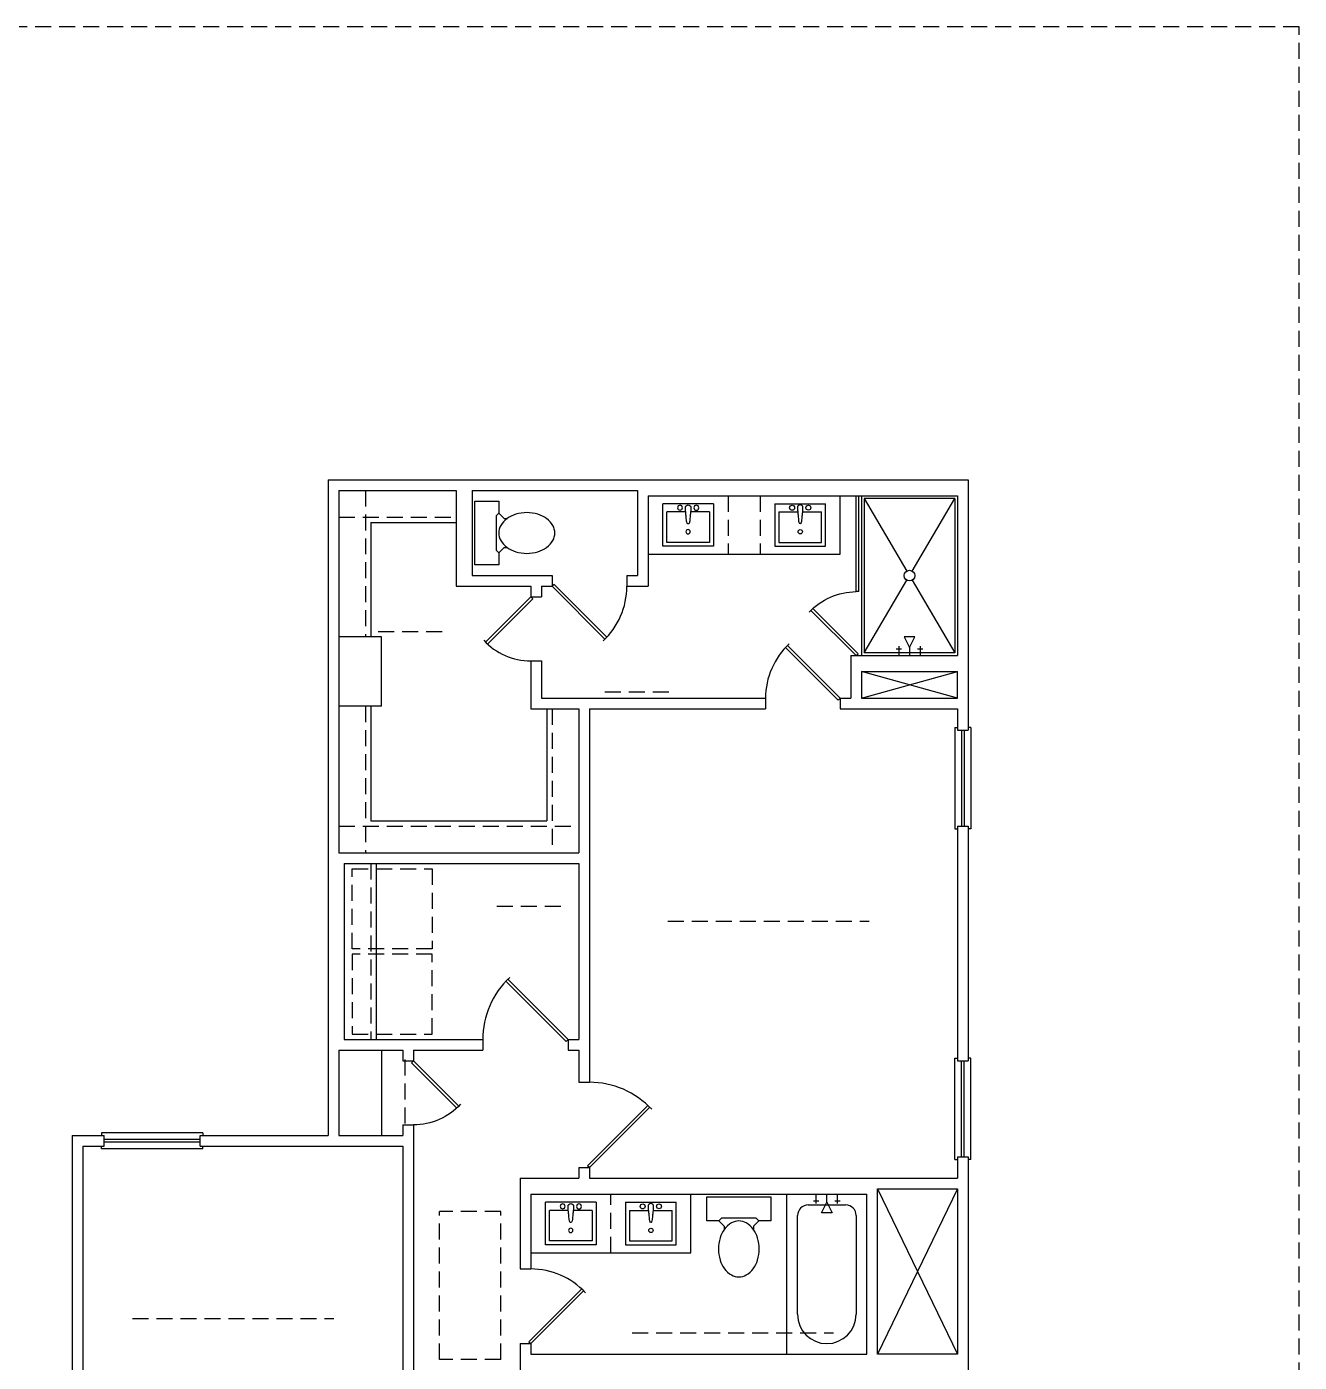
# Model space of a CAD drawing. Header units: inches. Extents: x 1062 to 6528, y -11616 to 5280.
# Drawn here: x 3907 to 4384, y 3705 to 4206 of the extents above; entities that cross this region are included whole.
import ezdxf
from ezdxf.enums import TextEntityAlignment as Align

# ---------------------------------------------------------------- set-up
doc = ezdxf.new("R2010")
doc.units = ezdxf.units.IN
doc.header["$LTSCALE"] = 24
doc.header["$MEASUREMENT"] = 0
doc.linetypes.add('HIDDEN', pattern=[0.375, 0.25, -0.125])
doc.layers.get('Defpoints').update_dxf_attribs({"color": 3, "linetype": 'HIDDEN'})
for name, color, linetype in [('A-DOOR', 4, 'CONTINUOUS'), ('A-WALL', 2, 'CONTINUOUS'), ('AN', 6, 'CONTINUOUS'), ('P-FIXT', 6, 'CONTINUOUS'), ('TB', 5, 'CONTINUOUS')]:
    doc.layers.add(name, color=color, linetype=linetype)
doc.layers.get('AN').off()
doc.styles.add('ROMANT', font='times.ttf')

# ---------------------------------------------------------------- blocks, each defined once
blk = doc.blocks.new('TB CAMDEN 11X17')
at = {"layer": 'Defpoints', "color": 7, "linetype": 'HIDDEN'}
blk.add_lwpolyline([(-1614, 18), (-512, 18), (-512, 1038), (-1614, 1038)], close=True, dxfattribs=at)
at = {"layer": 'TB', "color": 6, "style": 'ROMANT'}
for tag, p in [('S.NAME.1', (-87, 440.43)), ('S.NAME.2', (-69, 440.43)), ('S.NAME.3', (-51, 440.43))]:
    blk.add_attdef(tag, text='', height=12, rotation=90, dxfattribs=at).set_placement(p, align=Align.MIDDLE_CENTER)
for tag, p in [('SCALE', (-72, 113.5)), ('S.NUMBER', (-72, 37.5))]:
    blk.add_attdef(tag, text='', height=8, dxfattribs=at).set_placement(p, align=Align.MIDDLE_CENTER)
blk = doc.blocks.new('2068ANGLE')
at = {"layer": 'A-DOOR', "color": 0}
for p, q in [((-0.71, -0.71), (-17.66, 16.25)), ((0, 0), (-16.97, 16.97)), ((0, 0), (-0.71, -0.71))]:
    blk.add_line(p, q, dxfattribs=at)
blk.add_arc((0, 0), 24, 132.612, 180, dxfattribs=at)
blk = doc.blocks.new('WC')
at = {"layer": 'P-FIXT', "color": 0}
for p, q in [((-12, -9), (-12, 0)), ((-12, 0), (12, 0)), ((12, 0), (12, -9)), ((-7.5, -9), (-12, -9)), ((-7.5, -9), (-6.5, -8)), ((-7.5, -9), (-5.5, -11)), ((6.5, -8), (-6.5, -8)), ((7.5, -9), (5.5, -11)), ((7.5, -9), (6.5, -8)), ((12, -9), (7.5, -9)), ((-5.5, -11), (-5.5, -12.21)), ((5.5, -11), (5.5, -12.21))]:
    blk.add_line(p, q, dxfattribs=at)
blk.add_lwpolyline([(0, -30, 0.130075), (2.79, -29.26, 0.10646), (5.4, -26.92, 0.084286), (7.03, -23.65, 0.073334), (7.64, -19.5, 0.073334), (7.03, -15.35, 0.084286), (5.4, -12.08, 0.10646), (2.79, -9.74, 0.130075), (0, -9, 0.130075), (-2.79, -9.74, 0.10646), (-5.4, -12.08, 0.084286), (-7.03, -15.35, 0.073334), (-7.64, -19.5, 0.073334), (-7.03, -23.65, 0.084286), (-5.4, -26.92, 0.10646), (-2.79, -29.26, 0.130075)], format="xyb", close=True, dxfattribs=at)
blk = doc.blocks.new('Bsink-Square')
at = {"layer": 'P-FIXT', "color": 0}
for p, q in [((-9.5, 16), (-9.5, 0)), ((-9.5, 16), (9.5, 16)), ((9.5, 0), (9.5, 16)), ((-8, 12.98), (-8, 1.5)), ((-8, 12.98), (-0.94, 12.98)), ((0.95, 12.98), (8, 12.98)), ((8, 1.5), (8, 12.98)), ((0.26, 8.52), (-0.21, 8.52)), ((-9.5, 0), (9.5, 0)), ((-8, 1.5), (8, 1.5))]:
    blk.add_line(p, q, dxfattribs=at)
for centre, radius in [((-3.06, 14.47), 0.938), ((3.06, 14.49), 0.938), ((0.02, 5.45), 0.811)]:
    blk.add_circle(centre, radius, dxfattribs=at)
for centre, radius, start, end in [((0, 14.48), 1.03, 0.2246, 180.2246), ((13.81, 14.89), 14.84, 181.6211, 182.4531), ((28.26, 15.51), 29.3, 182.4531, 185.2246), ((28.26, 15.51), 29.3, 185.2246, 187.996), ((54.65, 15.53), 55.56, 184.2232, 186.236), ((-54.65, 15.1), 55.56, 354.2132, 356.226), ((-28.26, 15.29), 29.3, 352.4531, 355.2246), ((-28.26, 15.29), 29.3, 355.2246, 357.996), ((-13.81, 14.79), 14.84, 357.996, 358.828), ((5.26, 10.72), 5.97, 191.8904, 200.9807), ((-0.22, 8.62), 0.103, 200.9807, 275.2246), ((0.27, 8.63), 0.103, 265.2246, 339.4685), ((-5.23, 10.68), 5.97, 339.4685, 348.5588)]:
    blk.add_arc(centre, radius, start, end, dxfattribs=at)
blk = doc.blocks.new('2868ANGLE')
at = {"layer": 'A-DOOR', "color": 0}
for p, q in [((-0.71, -0.71), (-23.32, 21.91)), ((0, 0), (-22.63, 22.63)), ((0, 0), (-0.71, -0.71))]:
    blk.add_line(p, q, dxfattribs=at)
blk.add_arc((0, 0), 32, 133.2092, 180, dxfattribs=at)
blk = doc.blocks.new('2468ANGLE')
at = {"layer": 'A-DOOR', "color": 0}
for p, q in [((-20.49, 19.08), (-0.71, -0.71)), ((-19.8, 19.8), (0, 0)), ((-0.71, -0.71), (0, 0))]:
    blk.add_line(p, q, dxfattribs=at)
blk.add_arc((0, 0), 28, 132.9533, 180, dxfattribs=at)
blk = doc.blocks.new('W-d')
at = {"layer": 'A-WALL', "color": 6, "linetype": 'HIDDEN'}
for points in [[(0, 0), (30, 0), (30, 30), (0, 30)], [(62, 0), (32, 0), (32, 30), (62, 30)]]:
    blk.add_lwpolyline(points, close=True, dxfattribs=at)
blk = doc.blocks.new('*U590')
at = {"layer": 'Defpoints', "color": 7}
blk.add_line((-37.43, 0), (38.12, 0), dxfattribs=at)
blk = doc.blocks.new('*U591')
at = {"layer": 'Defpoints', "color": 7}
blk.add_line((-11.66, 0), (12.34, 0), dxfattribs=at)

msp = doc.modelspace()

# ---------------------------------------------------------------- linework, layer by layer
at = {"layer": 'A-DOOR'}
for p, q in [((4254.88355, 3943.13122), (4254.88355, 3905.13122)), ((4254.88355, 3943.13122), (4255.88355, 3943.13122)), ((4257.38355, 3942.13122), (4257.38355, 3906.13122)), ((4258.38355, 3942.13122), (4258.38355, 3906.13122)), ((4260.88355, 3943.13122), (4259.88355, 3943.13122)), ((4260.88355, 3943.13122), (4260.88355, 3905.13122)), ((4254.88355, 3905.13122), (4255.88355, 3905.13122)), ((4260.88355, 3905.13122), (4259.88355, 3905.13122)), ((4254.88355, 3781.13122), (4254.88355, 3819.13122)), ((4254.88355, 3819.13122), (4255.88355, 3819.13122)), ((4257.38355, 3782.13122), (4257.38355, 3818.13122)), ((4258.38355, 3782.13122), (4258.38355, 3818.13122)), ((4260.88355, 3819.13122), (4259.88355, 3819.13122)), ((4260.88355, 3781.13122), (4260.88355, 3819.13122)), ((3972.88355, 3791.13122), (3934.88355, 3791.13122)), ((3934.88355, 3791.13122), (3934.88355, 3790.13122)), ((3971.88355, 3788.63122), (3935.88355, 3788.63122)), ((3971.88355, 3787.63122), (3935.88355, 3787.63122)), ((3972.88355, 3791.13122), (3972.88355, 3790.13122)), ((3934.88355, 3785.13122), (3934.88355, 3786.13122)), ((3972.88355, 3785.13122), (3934.88355, 3785.13122)), ((3972.88355, 3785.13122), (3972.88355, 3786.13122)), ((4254.88355, 3781.13122), (4255.88355, 3781.13122)), ((4260.88355, 3781.13122), (4259.88355, 3781.13122))]:
    msp.add_line(p, q, dxfattribs=at)
at = {"layer": 'A-WALL'}
for p, q in [((4019.88355, 4036.13122), (4259.88355, 4036.13122)), ((4019.88355, 4036.13122), (4019.88355, 3790.13122)), ((4023.88355, 4032.13122), (4067.88355, 4032.13122)), ((4023.88355, 4032.13122), (4023.88355, 3896.13122)), ((4067.88355, 4032.13122), (4067.88355, 3996.13122)), ((4073.88355, 4032.13122), (4135.88355, 4032.13122)), ((4073.88355, 4032.13122), (4073.88355, 4000.13122)), ((4135.88355, 4032.13122), (4135.88355, 4000.13122)), ((4259.88355, 4036.13122), (4259.88355, 3942.13122)), ((4139.88355, 4030.13122), (4255.88355, 4030.13122)), ((4139.88355, 4030.13122), (4139.88355, 3996.13122)), ((4255.88355, 4030.13122), (4255.88355, 3970.13122)), ((4073.88355, 4000.13122), (4103.88355, 4000.13122)), ((4103.88355, 4000.13122), (4103.88355, 3996.13122)), ((4131.88355, 4000.13122), (4135.88355, 4000.13122)), ((4131.88355, 4000.13122), (4131.88355, 3996.13122)), ((4067.88355, 3996.13122), (4095.88355, 3996.13122)), ((4095.88355, 3996.13122), (4095.88355, 3992.13122)), ((4095.88355, 3992.13122), (4099.88355, 3992.13122)), ((4099.88355, 3996.13122), (4103.88355, 3996.13122)), ((4099.88355, 3996.13122), (4099.88355, 3992.13122)), ((4131.88355, 3996.13122), (4139.88355, 3996.13122)), ((4095.88355, 3968.13122), (4099.88355, 3968.13122)), ((4095.88355, 3968.13122), (4095.88355, 3950.13122)), ((4099.88355, 3968.13122), (4099.88355, 3954.13122)), ((4215.88355, 3970.13122), (4255.88355, 3970.13122)), ((4215.88355, 3970.13122), (4215.88355, 3954.13122)), ((4219.88355, 3964.13122), (4255.88355, 3964.13122)), ((4219.88355, 3964.13122), (4219.88355, 3954.13122)), ((4255.88355, 3954.13122), (4255.88355, 3964.13122)), ((4099.88355, 3954.13122), (4183.88355, 3954.13122)), ((4183.88355, 3954.13122), (4183.88355, 3950.13122)), ((4211.88355, 3954.13122), (4215.88355, 3954.13122)), ((4211.88355, 3954.13122), (4211.88355, 3950.13122)), ((4219.88355, 3954.13122), (4255.88355, 3954.13122)), ((4095.88355, 3950.13122), (4113.88355, 3950.13122)), ((4113.88355, 3950.13122), (4113.88355, 3896.13122)), ((4117.88355, 3950.13122), (4117.88355, 3810.13122)), ((4117.88355, 3950.13122), (4183.88355, 3950.13122)), ((4211.88355, 3950.13122), (4255.88355, 3950.13122)), ((4255.88355, 3950.13122), (4255.88355, 3942.13122)), ((4255.88355, 3942.13122), (4259.88355, 3942.13122)), ((4255.88355, 3906.13122), (4255.88355, 3818.13122)), ((4255.88355, 3906.13122), (4259.88355, 3906.13122)), ((4259.88355, 3906.13122), (4259.88355, 3818.13122)), ((4023.88355, 3896.13122), (4113.88355, 3896.13122)), ((4025.88355, 3892.13122), (4025.88355, 3826.13122)), ((4025.88355, 3892.13122), (4113.88355, 3892.13122)), ((4113.88355, 3892.13122), (4113.88355, 3826.13122)), ((4023.88355, 3822.13122), (4023.88355, 3790.13122)), ((4023.88355, 3822.13122), (4047.88355, 3822.13122)), ((4025.88355, 3826.13122), (4077.88355, 3826.13122)), ((4047.88355, 3822.13122), (4047.88355, 3818.13122)), ((4051.88355, 3822.13122), (4051.88355, 3818.13122)), ((4051.88355, 3822.13122), (4077.88355, 3822.13122)), ((4077.88355, 3826.13122), (4077.88355, 3822.13122)), ((4109.88355, 3826.13122), (4109.88355, 3822.13122)), ((4109.88355, 3826.13122), (4113.88355, 3826.13122)), ((4109.88355, 3822.13122), (4113.88355, 3822.13122)), ((4113.88355, 3822.13122), (4113.88355, 3810.13122)), ((4047.88355, 3818.13122), (4051.88355, 3818.13122)), ((4255.88355, 3818.13122), (4259.88355, 3818.13122)), ((4113.88355, 3810.13122), (4117.88355, 3810.13122)), ((4047.88355, 3794.13122), (4047.88355, 3790.13122)), ((4047.88355, 3794.13122), (4051.88355, 3794.13122)), ((4051.88355, 3794.13122), (4051.88355, 3702.13122)), ((3923.88355, 3790.13122), (3935.88355, 3790.13122)), ((3935.88355, 3786.13122), (3935.88355, 3790.13122)), ((3971.88355, 3790.13122), (4019.88355, 3790.13122)), ((3971.88355, 3786.13122), (3971.88355, 3790.13122)), ((4023.88355, 3790.13122), (4047.88355, 3790.13122)), ((3927.88355, 3786.13122), (3935.88355, 3786.13122)), ((3927.88355, 3786.13122), (3927.88355, 3666.13122)), ((3971.88355, 3786.13122), (4047.88355, 3786.13122)), ((4047.88355, 3786.13122), (4047.88355, 3702.13122)), ((4255.88355, 3782.13122), (4255.88355, 3774.13122)), ((4255.88355, 3782.13122), (4259.88355, 3782.13122)), ((4259.88355, 3782.13122), (4259.88355, 3696.13122)), ((4113.88355, 3778.13122), (4113.88355, 3774.13122)), ((4113.88355, 3778.13122), (4117.88355, 3778.13122)), ((4117.88355, 3778.13122), (4117.88355, 3774.13122)), ((4091.88355, 3774.13122), (4091.88355, 3740.13122)), ((4091.88355, 3774.13122), (4113.88355, 3774.13122)), ((4117.88355, 3774.13122), (4255.88355, 3774.13122)), ((4095.88355, 3768.13122), (4095.88355, 3740.13122)), ((4095.88355, 3768.13122), (4221.88355, 3768.13122)), ((4221.88355, 3708.13122), (4221.88355, 3768.13122)), ((4225.88355, 3708.13122), (4225.88355, 3770.13122)), ((4225.88355, 3770.13122), (4255.88355, 3770.13122)), ((4255.88355, 3770.13122), (4255.88355, 3708.13122)), ((4091.88355, 3740.13122), (4095.88355, 3740.13122)), ((4091.88355, 3712.13122), (4091.88355, 3620.13122)), ((4091.88355, 3712.13122), (4095.88355, 3712.13122)), ((4095.88355, 3712.13122), (4095.88355, 3708.13122)), ((4095.88355, 3708.13122), (4221.88355, 3708.13122)), ((4255.88355, 3708.13122), (4225.88355, 3708.13122))]:
    msp.add_line(p, q, dxfattribs=at)
at = {"layer": 'A-WALL', "color": 4, "linetype": 'HIDDEN'}
for p, q in [((4033.88355, 4032.13122), (4033.88355, 3977.13122)), ((4169.88355, 4030.13122), (4169.88355, 4008.13122)), ((4181.88355, 4030.13122), (4181.88355, 4008.13122)), ((4023.88355, 4022.13122), (4067.88355, 4022.13122)), ((4033.88355, 3951.13122), (4033.88355, 3896.13122)), ((4103.88355, 3950.13122), (4103.88355, 3896.13122)), ((4023.88355, 3906.13122), (4113.88355, 3906.13122)), ((4035.88355, 3892.13122), (4035.88355, 3826.13122)), ((4125.88355, 3746.13122), (4125.88355, 3768.13122))]:
    msp.add_line(p, q, dxfattribs=at)
at = {"layer": 'A-WALL', "color": 6}
for p, q in [((4211.88355, 4008.13122), (4211.88355, 4030.13122)), ((4035.88355, 4020.13122), (4035.88355, 3977.13122)), ((4035.88355, 4020.13122), (4067.88355, 4020.13122)), ((4139.88355, 4008.13122), (4211.88355, 4008.13122)), ((4039.88355, 3977.13122), (4023.88355, 3977.13122)), ((4039.88355, 3951.13122), (4039.88355, 3977.13122)), ((4039.88355, 3951.13122), (4023.88355, 3951.13122)), ((4035.88355, 3951.13122), (4035.88355, 3908.13122)), ((4101.88355, 3950.13122), (4101.88355, 3908.13122)), ((4035.88355, 3908.13122), (4101.88355, 3908.13122)), ((4037.88355, 3892.13122), (4037.88355, 3826.13122)), ((4039.88355, 3822.13122), (4039.88355, 3790.13122))]:
    msp.add_line(p, q, dxfattribs=at)
at = {"layer": 'A-WALL', "color": 4}
for p, q in [((4217.88355, 3994.13122), (4217.88355, 4030.13122)), ((4218.88355, 3994.13122), (4218.88355, 4030.13122)), ((4218.88355, 3994.13122), (4217.88355, 3994.13122))]:
    msp.add_line(p, q, dxfattribs=at)
at = {"layer": 'A-WALL', "color": 5}
for p, q in [((4255.88355, 3954.13122), (4219.88355, 3964.13122)), ((4219.88355, 3954.13122), (4255.88355, 3964.13122)), ((4255.88355, 3770.13122), (4225.88355, 3708.13122)), ((4225.88355, 3770.13122), (4255.88355, 3708.13122))]:
    msp.add_line(p, q, dxfattribs=at)
at = {"layer": 'A-WALL', "color": 5, "linetype": 'HIDDEN'}
for p, q in [((4061.6186, 3706.13122), (4061.6186, 3761.63122)), ((4084.6186, 3761.63122), (4061.6186, 3761.63122)), ((4084.6186, 3706.13122), (4084.6186, 3761.63122)), ((4084.6186, 3706.13122), (4061.6186, 3706.13122))]:
    msp.add_line(p, q, dxfattribs=at)
at = {"layer": 'A-WALL'}
msp.add_lwpolyline([(3923.88355, 3790.13122), (3923.88355, 3558.13122)], dxfattribs=at)
at = {"layer": 'P-FIXT'}
for p, q in [((4219.88355, 4030.13122), (4219.88355, 3970.13122)), ((4254.88355, 4029.13122), (4220.88355, 4029.13122)), ((4220.88355, 4029.13122), (4220.88355, 3971.13122)), ((4220.88355, 4029.13122), (4236.87212, 4001.85661)), ((4238.89499, 4001.85661), (4254.88355, 4029.13122)), ((4254.88355, 4029.13122), (4254.88355, 3971.13122)), ((4220.88355, 3971.13122), (4236.87212, 3998.40582)), ((4238.89499, 3998.40582), (4254.88355, 3971.13122)), ((4232.88355, 3972.63122), (4234.88355, 3972.63122)), ((4233.88355, 3973.63122), (4233.88355, 3970.13122)), ((4237.88355, 3973.13122), (4237.88355, 3970.13122)), ((4240.88355, 3972.63122), (4242.88355, 3972.63122)), ((4241.88355, 3973.63122), (4241.88355, 3970.13122)), ((4254.88355, 3971.13122), (4220.88355, 3971.13122)), ((4155.88355, 3746.13122), (4155.88355, 3768.13122)), ((4191.88355, 3708.13122), (4191.88355, 3768.13122)), ((4202.88355, 3764.63122), (4202.88355, 3768.13122)), ((4206.88355, 3765.13122), (4206.88355, 3768.13122)), ((4210.88355, 3764.63122), (4210.88355, 3768.13122)), ((4199.88355, 3764.13122), (4213.88355, 3764.13122)), ((4201.88355, 3765.63122), (4203.88355, 3765.63122)), ((4209.88355, 3765.63122), (4211.88355, 3765.63122)), ((4195.88355, 3723.13122), (4195.88355, 3760.13122)), ((4217.88355, 3760.13122), (4217.88355, 3723.13122)), ((4095.88355, 3746.13122), (4155.88355, 3746.13122))]:
    msp.add_line(p, q, dxfattribs=at)
for points in [[(4237.88355, 3973.13122), (4239.88355, 3977.13122), (4235.88355, 3977.13122)], [(4206.88355, 3765.13122), (4208.88355, 3761.13122), (4204.88355, 3761.13122)]]:
    msp.add_lwpolyline(points, close=True, dxfattribs=at)
msp.add_circle((4237.88355, 4000.13122), 2, dxfattribs=at)
for centre, radius, start, end in [((4199.88355, 3760.13122), 4, 90, 180), ((4213.88355, 3760.13122), 4, 0, 90), ((4206.88355, 3723.13122), 11, 180, 0)]:
    msp.add_arc(centre, radius, start, end, dxfattribs=at)

# ---------------------------------------------------------------- block references
at = {"layer": 'A-DOOR'}
for name, p, rotation in [('2068ANGLE', (4095.88355, 3992.13122), 90), ('2468ANGLE', (4103.88355, 3996.13122), 180), ('2868ANGLE', (4117.88355, 3778.13122), 270), ('2468ANGLE', (4095.88355, 3712.13122), 270)]:
    msp.add_blockref(name, p, dxfattribs=dict(at, rotation=rotation))
at = {"layer": 'A-DOOR', "xscale": -1}
for p, rotation in [((4217.88355, 3970.13122), 90), ((4051.88355, 3818.13122), 270)]:
    msp.add_blockref('2068ANGLE', p, dxfattribs=dict(at, rotation=rotation))
at = {"layer": 'A-DOOR'}
for name, p in [('2468ANGLE', (4211.88355, 3954.13122)), ('2868ANGLE', (4109.88355, 3826.13122))]:
    msp.add_blockref(name, p, dxfattribs=at)
at = {"layer": 'A-WALL', "xscale": -1, "rotation": 90}
msp.add_blockref('W-d', (4058.88355, 3890.13122), dxfattribs=at)
at = {"layer": 'AN'}
for name, p in [('*U591', (4050.32343, 3979.14308)), ('*U591', (4135.24822, 3956.62721)), ('*U591', (4094.85645, 3876.15785)), ('*U590', (4184.63041, 3870.55695)), ('*U590', (3983.96707, 3721.53453)), ('*U590', (4171.28957, 3716.14165))]:
    msp.add_blockref(name, p, dxfattribs=at)
at = {"layer": 'AN', "rotation": 90}
msp.add_blockref('*U591', (4048.74822, 3806.35029), dxfattribs=at)
at = {"layer": 'P-FIXT', "rotation": 90}
msp.add_blockref('WC', (4074.88355, 4016.13122), dxfattribs=at)
at = {"layer": 'P-FIXT', "xscale": -1}
for p in [(4154.88355, 4011.13122), (4110.88355, 3749.13122)]:
    msp.add_blockref('Bsink-Square', p, dxfattribs=at)
at = {"layer": 'P-FIXT'}
for name, p in [('Bsink-Square', (4196.88355, 4011.13122)), ('WC', (4173.88355, 3767.13122)), ('Bsink-Square', (4140.88355, 3749.13122))]:
    msp.add_blockref(name, p, dxfattribs=at)
at = {"layer": 'TB'}
msp.add_blockref('TB CAMDEN 11X17', (4896, 3168), dxfattribs=at)

doc.saveas('drawing.dxf')
